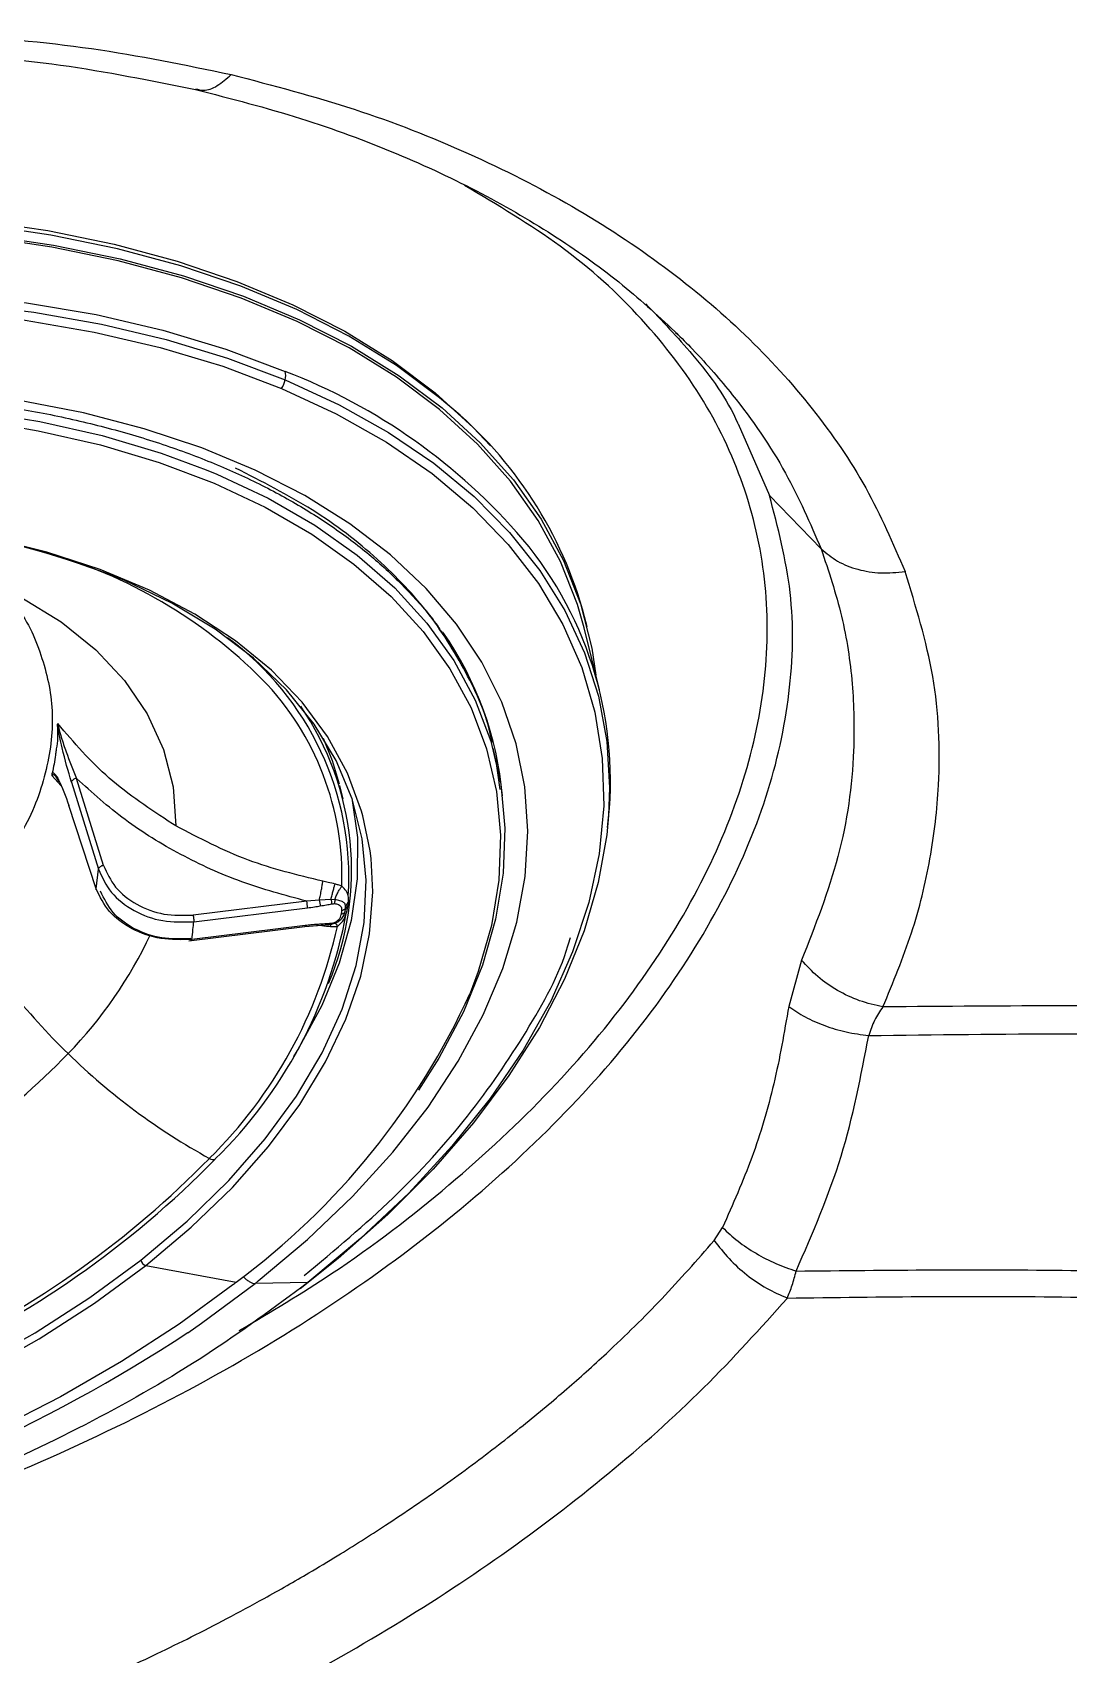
# Model space of a CAD drawing. Extents: x 939 to 1039, y 781 to 934.
# Drawn here: x 962.249 to 964.739, y 868.521 to 872.423 of the extents above; entities that cross this region are included whole.
import ezdxf

# ---------------------------------------------------------------- set-up
doc = ezdxf.new("R2010")
doc.units = 0
doc.header["$MEASUREMENT"] = 0
doc.layers.add('1', color=4, linetype='Continuous')

# ---------------------------------------------------------------- blocks, each defined once
blk = doc.blocks.new('Envoy')
at = {"layer": '1', "color": 3, "linetype": 'Continuous', "lineweight": 25}
for p, q in [((25.291, 72.3073), (25.3665, 72.1344)), ((25.4907, 72.0066), (25.3665, 72.1344)), ((24.9284, 71.8185), (24.9223, 71.8429)), ((24.958, 71.6674), (24.9208, 71.8166)), ((24.7112, 71.4888), (24.7026, 71.5268)), ((24.7083, 71.5018), (24.7184, 71.4274)), ((23.6425, 71.4607), (23.6632, 71.4372)), ((23.6426, 71.467), (23.6456, 71.4675)), ((23.6596, 71.4463), (23.6547, 71.4538)), ((23.6887, 71.4454), (23.7536, 71.236)), ((23.7658, 71.245), (23.701, 71.4544)), ((24.3419, 71.4049), (24.3337, 71.4376)), ((23.7483, 71.1883), (23.6827, 71.3892)), ((23.9397, 71.3402), (23.9313, 71.3452)), ((23.7483, 71.1883), (23.7536, 71.236)), ((23.7486, 71.1864), (23.7483, 71.1883)), ((24.2542, 71.1591), (23.9811, 71.1256)), ((23.9826, 71.1095), (24.2558, 71.1429)), ((24.2846, 71.1613), (24.2542, 71.1591)), ((24.3127, 71.1634), (24.2846, 71.1613)), ((24.3216, 71.1626), (24.3127, 71.1634)), ((23.9709, 71.0638), (24.25, 71.0979)), ((24.2509, 71.1003), (23.9779, 71.0669)), ((24.2499, 71.0979), (24.2802, 71.1007)), ((24.2799, 71.1007), (24.3078, 71.1027)), ((24.3076, 71.1026), (24.3155, 71.1038)), ((24.3106, 71.1036), (24.3114, 71.0982)), ((25.4438, 71.0172), (25.4128, 70.906)), ((25.2337, 70.343), (25.2537, 70.3739)), ((23.8673, 70.2823), (24.0846, 70.2424)), ((24.2573, 70.2417), (24.1301, 70.2392))]:
    blk.add_line(p, q, dxfattribs=at)
at = {"layer": '1', "color": 3, "linetype": 'Continuous', "lineweight": 25, "flags": 128}
for points in [[(24.5934, 72.3532), (24.5737, 72.3698), (24.4704, 72.4472), (24.3559, 72.5181), (24.2309, 72.5819), (24.096, 72.6384), (23.9519, 72.6873), (23.7995, 72.7283), (23.6396, 72.7612), (23.4729, 72.7858)], [(23.4655, 72.7966), (23.6317, 72.7721), (23.7911, 72.7393), (23.943, 72.6984), (24.0866, 72.6497), (24.2211, 72.5934), (24.3457, 72.5297), (24.4598, 72.4591), (24.5629, 72.3819), (24.6542, 72.2985), (24.696, 72.2539)], [(23.479, 72.7615), (23.6457, 72.7369), (23.8056, 72.704), (23.958, 72.663), (24.1021, 72.6141), (24.2369, 72.5575), (24.362, 72.4937), (24.4765, 72.4228), (24.5798, 72.3454), (24.6715, 72.2617), (24.751, 72.1723), (24.8178, 72.0777), (24.8717, 71.9782), (24.9124, 71.8745), (24.9396, 71.7672), (24.9492, 71.7028)], [(24.9208, 71.8166), (24.9048, 71.8725), (24.8643, 71.9758), (24.8105, 72.075), (24.7439, 72.1694), (24.6646, 72.2585), (24.5732, 72.3419), (24.4702, 72.4191), (24.3561, 72.4898), (24.2314, 72.5534), (24.0969, 72.6098), (23.9533, 72.6585), (23.8014, 72.6994), (23.6419, 72.7322), (23.4757, 72.7567)], [(20.5845, 71.8063), (20.7224, 71.9087), (20.8699, 72.0062), (21.0261, 72.0982), (21.1901, 72.1843), (21.361, 72.2639), (21.5378, 72.3367), (21.7197, 72.4022), (21.9054, 72.4601), (22.0941, 72.51), (22.2846, 72.5516), (22.476, 72.5848), (22.667, 72.6093), (22.8567, 72.625), (23.044, 72.6318), (23.2278, 72.6296), (23.4071, 72.6186), (23.581, 72.5986), (23.7484, 72.57), (23.9084, 72.5327), (24.0601, 72.4871), (24.2026, 72.4334)], [(23.4295, 72.5959), (23.5982, 72.5756), (23.7608, 72.547), (23.9162, 72.5102), (24.0637, 72.4655), (24.2025, 72.413)], [(20.6081, 71.771), (20.7448, 71.8724), (20.8909, 71.969), (21.0457, 72.0602), (21.2082, 72.1455), (21.3776, 72.2245), (21.5529, 72.2966), (21.7331, 72.3616), (21.9172, 72.4189), (22.1042, 72.4683), (22.293, 72.5096), (22.4826, 72.5425), (22.672, 72.5667), (22.8599, 72.5823), (23.0456, 72.589), (23.2277, 72.5869), (23.4055, 72.5759), (23.5777, 72.5562), (23.7436, 72.5278), (23.9022, 72.4909), (24.0525, 72.4457), (24.1938, 72.3924)], [(24.1379, 70.2454), (24.2564, 70.3454), (24.3643, 70.4488), (24.461, 70.5552), (24.5459, 70.6638), (24.6186, 70.774), (24.6786, 70.8853), (24.7255, 70.9969), (24.7591, 71.1082), (24.7792, 71.2185), (24.7856, 71.3272), (24.7784, 71.4337), (24.7575, 71.5373), (24.7231, 71.6375), (24.6754, 71.7335), (24.6147, 71.825), (24.5413, 71.9113), (24.4557, 71.992), (24.3583, 72.0665), (24.2498, 72.1344), (24.1307, 72.1954), (24.0018, 72.2491), (23.8637, 72.2951), (23.7174, 72.3333), (23.5637, 72.3633)], [(24.1938, 72.3924), (24.3252, 72.3314), (24.4461, 72.2629), (24.5557, 72.1875), (24.6534, 72.1054), (24.7387, 72.0172), (24.8111, 71.9234), (24.8702, 71.8244), (24.9156, 71.7208), (24.9472, 71.6133), (24.9647, 71.5023), (24.9681, 71.3886), (24.9573, 71.2727), (24.9324, 71.1554), (24.8934, 71.0372), (24.8408, 70.9188), (24.7746, 70.8009), (24.6954, 70.6842), (24.6035, 70.5693), (24.4994, 70.4568), (24.3839, 70.3474), (24.2573, 70.2417)], [(24.2025, 72.413), (24.3319, 72.3531), (24.4511, 72.2861), (24.5595, 72.2123), (24.6565, 72.1321), (24.7417, 72.046), (24.8145, 71.9544), (24.8746, 71.8578), (24.9217, 71.7567), (24.9554, 71.6517), (24.9757, 71.5433), (24.9824, 71.4321), (24.98, 71.3653)], [(20.8153, 71.6352), (20.9451, 71.7305), (21.0842, 71.821), (21.2316, 71.906), (21.3865, 71.9851), (21.5479, 72.0578), (21.7149, 72.1236), (21.8864, 72.1821), (22.0614, 72.233), (22.2387, 72.276), (22.4173, 72.3108), (22.5961, 72.3371), (22.7741, 72.3549), (22.95, 72.364), (23.1228, 72.3643), (23.2915, 72.3559), (23.455, 72.3388), (23.6124, 72.3131), (23.7626, 72.279), (23.9047, 72.2366), (24.0123, 72.1969)], [(23.5456, 72.3017), (23.609, 72.2902), (23.7583, 72.2563), (23.8996, 72.2142), (24.0319, 72.1642), (24.1546, 72.1065), (24.2668, 72.0417), (24.3678, 71.9699), (24.4571, 71.8918), (24.5341, 71.8077), (24.5983, 71.7182), (24.6493, 71.6239), (24.6868, 71.5252), (24.7105, 71.4229), (24.7204, 71.3175), (24.7164, 71.2098), (24.6984, 71.1002), (24.6667, 70.9896), (24.647, 70.9373)], [(24.0123, 72.1969), (24.0379, 72.1863), (24.1613, 72.1284), (24.2742, 72.0631), (24.3758, 71.9909), (24.4657, 71.9123), (24.5431, 71.8277), (24.6077, 71.7377), (24.659, 71.6428), (24.6967, 71.5435), (24.7206, 71.4406), (24.7305, 71.3346), (24.7265, 71.2261), (24.7084, 71.1159), (24.6765, 71.0047), (24.6308, 70.893), (24.5718, 70.7816), (24.5228, 70.7044)], [(24.3894, 71.3641), (24.3863, 71.3753), (24.352, 71.4672), (24.3042, 71.5547), (24.2432, 71.6373), (24.1693, 71.7143), (24.0832, 71.7853), (23.9854, 71.8496), (23.8767, 71.9069), (23.7579, 71.9567), (23.6297, 71.9987), (23.4932, 72.0325)], [(23.4729, 71.9348), (23.5674, 71.89), (23.6641, 71.8309), (23.7475, 71.7639), (23.8167, 71.6899), (23.8711, 71.6097), (23.9099, 71.5241), (23.9329, 71.4339), (23.9397, 71.3402)], [(23.8555, 70.2953), (23.9668, 70.3893), (24.0667, 70.4869), (24.1546, 70.5874), (24.2297, 70.6902), (24.2914, 70.7944), (24.3394, 70.8992), (24.3732, 71.0039), (24.3926, 71.1076), (24.3974, 71.2096), (24.3877, 71.309), (24.3634, 71.4053), (24.3248, 71.4975), (24.2721, 71.5851), (24.2058, 71.6673), (24.1263, 71.7435), (24.0343, 71.8133), (23.9304, 71.8759), (23.8155, 71.9311)], [(24.3329, 71.4408), (24.3163, 71.4964), (24.2949, 71.5504)], [(24.363, 71.4065), (24.376, 71.3118), (24.3754, 71.2129), (24.3609, 71.1121), (24.3326, 71.0102), (24.2908, 70.9079), (24.2356, 70.8059), (24.2229, 70.7854)], [(24.98, 71.3653), (24.9755, 71.3187), (24.955, 71.2037), (24.921, 71.0877), (24.8738, 70.9713), (24.8135, 70.8551), (24.7405, 70.7399), (24.6551, 70.6261), (24.5579, 70.5144), (24.4493, 70.4054), (24.33, 70.2996), (24.2382, 70.2262)], [(24.4089, 71.2619), (24.4067, 71.2799), (24.3894, 71.3641)], [(23.8673, 70.2823), (23.9769, 70.3746), (24.0756, 70.4705), (24.1627, 70.5692), (24.2375, 70.6702), (24.2997, 70.7725), (24.3486, 70.8755), (24.384, 70.9785), (24.4055, 71.0808), (24.4131, 71.1814), (24.4089, 71.2619)], [(21.1155, 69.8054), (21.2427, 69.7583), (21.3792, 69.7196), (21.524, 69.6897), (21.6759, 69.6688), (21.8339, 69.657), (21.9967, 69.6545), (22.1631, 69.6612), (22.3318, 69.677), (22.5015, 69.702), (22.671, 69.7358), (22.8389, 69.7783), (23.0039, 69.829), (23.1649, 69.8877), (23.3206, 69.9539), (23.4698, 70.027), (23.6113, 70.1065), (23.7442, 70.1918), (23.8673, 70.2823)], [(21.1224, 69.8217), (21.2487, 69.7749), (21.3843, 69.7365), (21.5281, 69.7068), (21.679, 69.6861), (21.8359, 69.6743), (21.9976, 69.6718), (22.1629, 69.6784), (22.3304, 69.6942), (22.499, 69.719), (22.6673, 69.7526), (22.8341, 69.7948), (22.998, 69.8452), (23.1579, 69.9035), (23.3125, 69.9691), (23.4607, 70.0418), (23.6013, 70.1207), (23.7332, 70.2055), (23.8555, 70.2953)], [(24.0766, 70.2361), (23.9476, 70.1414), (23.8094, 70.0515), (23.6628, 69.967), (23.5088, 69.8884)], [(23.9682, 70.121), (24.0011, 70.1437), (24.1301, 70.2392)]]:
    blk.add_lwpolyline(points, dxfattribs=at)
at = {"layer": '1', "color": 3, "linetype": 'Continuous', "lineweight": 25}
for centre, radius, start, end in [((24.1581, 72.4234), 0.0456, 346.8624, 12.649), ((23.6891, 71.1016), 1.4273, 40.5354, 68.9135), ((24.1436, 72.4258), 0.0603, 326.3813, 347.7818), ((23.9629, 71.5856), 0.9933, 15.0093, 50.5984), ((23.0079, 69.8889), 2.1963, 68.661, 91.1989), ((24.0773, 71.4482), 0.9071, 352.8816, 39.8359), ((23.2986, 70.842), 1.2017, 45.0527, 74.1796), ((23.1563, 70.3822), 1.6833, 66.9473, 67.2583), ((23.9214, 71.3431), 0.8062, 4.9289, 35.0493), ((23.6426, 71.2173), 0.713, 356.3715, 53.7456), ((23.6588, 71.2192), 0.6803, 357.947, 44.0853), ((23.664, 71.2332), 0.6981, 337.0782, 34.4097), ((24.2002, 71.1459), 0.0557, 356.9087, 13.6943), ((23.6408, 71.2313), 0.7174, 353.3085, 354.0615), ((24.7379, 71.8872), 1.522, 210.1566, 226.0102), ((23.2305, 71.3397), 1.1238, 314.6643, 347.5919), ((23.2554, 71.3334), 1.1129, 314.4401, 349.4315), ((24.2486, 71.0998), 0.00235, 306.5837, 12.0693), ((22.9315, 71.5198), 1.0445, 315.8467, 335.0482), ((23.0202, 71.6788), 1.7878, 306.5413, 335.4984), ((22.3512, 72.0899), 1.858, 296.0083, 315.6985), ((24.769, 71.9048), 1.5563, 225.636, 241.2494), ((22.3483, 72.1932), 2.3624, 294.4065, 315.5463), ((22.3679, 72.1569), 2.3117, 295.2922, 315.6311), ((24.0291, 70.5533), 0.0156, 236.2637, 290.7476), ((23.8746, 70.3007), 0.0198, 195.6235, 248.418), ((22.5776, 72.1565), 2.4362, 307.9727, 308.2132), ((22.8579, 71.8574), 2.0584, 308.1739, 308.452), ((21.8401, 73.3677), 3.8819, 266.908, 303.2437)]:
    blk.add_arc(centre, radius, start, end, dxfattribs=at)
for points, knots in [([(21.9268, 73.0692), (22.0469, 73.1009), (22.2882, 73.1646), (22.6558, 73.2209), (23.0235, 73.2495), (23.3863, 73.2468), (23.7402, 73.216), (23.962, 73.1703), (24.0727, 73.1475)], [0, 0, 0, 0, 0.164341, 0.330168, 0.497086, 0.664681, 0.832484, 1, 1, 1, 1]), ([(21.9281, 73.0318), (22.0415, 73.0617), (22.2706, 73.1221), (22.6211, 73.1767), (22.9743, 73.2056), (23.3244, 73.2044), (23.6666, 73.1761), (23.8801, 73.1329), (23.987, 73.1113)], [0, 0, 0, 0, 0.160721, 0.324649, 0.491201, 0.659731, 0.829551, 1, 1, 1, 1]), ([(23.9875, 73.1133), (23.9936, 73.1116), (24.0096, 73.107), (24.0393, 73.1177), (24.0616, 73.1376), (24.0727, 73.1475)], [0, 0, 0, 0, 0.234006, 0.617, 1, 1, 1, 1]), ([(24.0727, 73.1475), (24.1726, 73.1213), (24.372, 73.0689), (24.6455, 72.9609), (24.8958, 72.8338), (25.1186, 72.6873), (25.3123, 72.524), (25.474, 72.3457), (25.6053, 72.1552), (25.6634, 72.0196), (25.6925, 71.9518)], [0, 0, 0, 0, 0.126178, 0.252013, 0.377448, 0.502476, 0.627142, 0.75154, 0.875782, 1, 1, 1, 1]), ([(23.9871, 73.1113), (24.0725, 73.0894), (24.2409, 73.0461), (24.4698, 72.9606), (24.676, 72.8642), (24.8573, 72.7575), (25.0161, 72.6439), (25.104, 72.562), (25.1473, 72.5217)], [0, 0, 0, 0, 0.17843, 0.352153, 0.521126, 0.685371, 0.844956, 1, 1, 1, 1]), ([(24.0922, 70.126), (24.1675, 70.1709), (24.35, 70.2798), (24.6017, 70.4745), (24.8465, 70.7023), (25.0472, 70.9414), (25.2018, 71.1869), (25.3073, 71.4347), (25.3619, 71.6805), (25.3648, 71.9202), (25.3158, 72.1496), (25.216, 72.365), (25.0661, 72.5619), (24.875, 72.7376), (24.713, 72.8333), (24.6335, 72.8803)], [0, 0, 0, 0, 0.05548, 0.134432, 0.213384, 0.292335, 0.371287, 0.450239, 0.529191, 0.608143, 0.687095, 0.766046, 0.844998, 0.92395, 1, 1, 1, 1]), ([(25.0693, 72.5956), (25.1078, 72.5554), (25.194, 72.4654), (25.2649, 72.3671), (25.2907, 72.308), (25.291, 72.3073)], [0, 0, 0, 0, 0.4441512, 0.9934962, 1, 1, 1, 1]), ([(25.1411, 72.5271), (25.1548, 72.5138), (25.1868, 72.4823), (25.232, 72.4321), (25.3128, 72.3351), (25.4088, 72.1962), (25.4642, 72.0679), (25.4907, 72.0066)], [0, 0, 0, 0, 0.0853986, 0.2009497, 0.3082272, 0.6693155, 1, 1, 1, 1]), ([(20.7923, 71.6436), (20.8128, 71.6594), (20.8721, 71.7053), (20.9769, 71.7784), (21.1088, 71.8612), (21.248, 71.9392), (21.3935, 72.0121), (21.5447, 72.0794), (21.7006, 72.1408), (21.8606, 72.196), (22.0236, 72.2446), (22.1889, 72.2864), (22.3556, 72.3211), (22.5227, 72.3487), (22.6894, 72.3688), (22.8547, 72.3815), (23.0178, 72.3866), (23.1778, 72.3842), (23.3338, 72.3743), (23.485, 72.3569), (23.6306, 72.3322), (23.7697, 72.3003), (23.9017, 72.2614), (24.0259, 72.2157), (24.1415, 72.1635), (24.2481, 72.1052), (24.345, 72.041), (24.4321, 71.9715), (24.5075, 71.8964), (24.5563, 71.8409), (24.5765, 71.8093), (24.5788, 71.8057)], [0, 0, 0, 0, 0.018978, 0.05511, 0.091258, 0.127417, 0.163585, 0.199761, 0.235944, 0.272133, 0.308326, 0.34452, 0.380715, 0.416908, 0.453096, 0.489279, 0.525453, 0.561618, 0.597772, 0.633913, 0.670041, 0.706156, 0.742259, 0.778353, 0.814445, 0.85054, 0.886653, 0.922802, 0.959014, 0.995317, 1, 1, 1, 1]), ([(24.6993, 71.5398), (24.6992, 71.5405), (24.6915, 71.5969), (24.6441, 71.7016), (24.5551, 71.8502), (24.4283, 71.984), (24.2736, 72.1037), (24.1466, 72.1683), (24.0831, 72.2007)], [0, 0, 0, 0, 0.002184, 0.201747, 0.401309, 0.600874, 0.800437, 1, 1, 1, 1]), ([(22.9211, 69.5652), (23.0521, 69.6047), (23.3142, 69.6838), (23.6879, 69.8379), (24.0393, 70.0147), (24.3615, 70.214), (24.6492, 70.4317), (24.8974, 70.6641), (25.1019, 70.9073), (25.2591, 71.1571), (25.3667, 71.4093), (25.4215, 71.6593), (25.4273, 71.904), (25.3868, 72.0576), (25.3665, 72.1344)], [0, 0, 0, 0, 0.083334, 0.166667, 0.25, 0.333333, 0.416667, 0.5, 0.583333, 0.666667, 0.75, 0.833333, 0.916667, 1, 1, 1, 1]), ([(25.4907, 72.0066), (25.5087, 71.9527), (25.5442, 71.8464), (25.5686, 71.6835), (25.5726, 71.4909), (25.5422, 71.2675), (25.4764, 71.1002), (25.4438, 71.0172)], [0, 0, 0, 0, 0.170014, 0.335958, 0.497773, 0.750965, 1, 1, 1, 1]), ([(25.4907, 72.0066), (25.5032, 71.996), (25.5284, 71.9748), (25.5783, 71.9556), (25.6338, 71.9462), (25.6729, 71.95), (25.6925, 71.9518)], [0, 0, 0, 0, 0.249994, 0.499998, 0.749998, 1, 1, 1, 1]), ([(25.6392, 70.9045), (25.6637, 70.9637), (25.7127, 71.082), (25.7561, 71.2607), (25.7799, 71.4674), (25.7701, 71.7009), (25.7183, 71.8683), (25.6925, 71.9518)], [0, 0, 0, 0, 0.168152, 0.335583, 0.502387, 0.751571, 1, 1, 1, 1]), ([(23.5353, 71.8887), (23.538, 71.8861), (23.5768, 71.8482), (23.6167, 71.7599), (23.6493, 71.6273), (23.6362, 71.4853), (23.586, 71.3402), (23.5198, 71.2454), (23.4867, 71.1979)], [0, 0, 0, 0, 0.0149064, 0.2119256, 0.4089438, 0.6059626, 0.8029811, 1, 1, 1, 1]), ([(23.6552, 71.5826), (23.6552, 71.5822), (23.6552, 71.5794), (23.6549, 71.5601), (23.6572, 71.5443), (23.6523, 71.5251), (23.6523, 71.525), (23.6522, 71.5247), (23.6521, 71.5235), (23.6515, 71.5187), (23.6492, 71.4998), (23.6455, 71.4815), (23.6426, 71.467)], [0, 0, 0, 0, 0.009274, 0.074837, 0.50048, 0.50055, 0.501128, 0.502735, 0.508839, 0.532662, 0.626648, 1, 1, 1, 1]), ([(23.6552, 71.5826), (23.6552, 71.5834), (23.6553, 71.5849), (23.6559, 71.5856), (23.6562, 71.586)], [0, 0, 0, 0, 0.514804, 1, 1, 1, 1]), ([(23.6887, 71.4454), (23.681, 71.472), (23.6709, 71.507), (23.6609, 71.5514), (23.6569, 71.5705), (23.6557, 71.5789), (23.6552, 71.5826)], [0, 0, 0, 0, 0.62076, 0.818083, 0.919054, 1, 1, 1, 1]), ([(23.9313, 71.3452), (23.8784, 71.38), (23.7726, 71.4496), (23.695, 71.5405), (23.6562, 71.586)], [0, 0, 0, 0, 0.500069, 1, 1, 1, 1]), ([(23.6562, 71.586), (23.6563, 71.5851), (23.6564, 71.5833), (23.6574, 71.5782), (23.6599, 71.568), (23.6661, 71.547), (23.6797, 71.5064), (23.6925, 71.4752), (23.701, 71.4544)], [0, 0, 0, 0, 0.025976, 0.053007, 0.111394, 0.235199, 0.490344, 1, 1, 1, 1]), ([(23.6425, 71.4607), (23.6424, 71.4619), (23.6421, 71.4642), (23.6424, 71.466), (23.6426, 71.467)], [0, 0, 0, 0, 0.4847279, 1, 1, 1, 1]), ([(23.6547, 71.4538), (23.6543, 71.4544), (23.6518, 71.4583), (23.6483, 71.4618), (23.6448, 71.4634), (23.6432, 71.4627), (23.6427, 71.4614), (23.6425, 71.4607)], [0, 0, 0, 0, 0.081231, 0.564823, 0.792844, 0.898395, 1, 1, 1, 1]), ([(23.6456, 71.4675), (23.6469, 71.4664), (23.651, 71.4631), (23.6638, 71.441), (23.6745, 71.4115), (23.6827, 71.3892)], [0, 0, 0, 0, 0.107143, 0.32305, 1, 1, 1, 1]), ([(23.701, 71.4544), (23.6994, 71.454), (23.6964, 71.4532), (23.6924, 71.451), (23.6895, 71.4482), (23.689, 71.4463), (23.6887, 71.4454)], [0, 0, 0, 0, 0.25001, 0.500029, 0.750059, 1, 1, 1, 1]), ([(24.2542, 71.1591), (24.2015, 71.1732), (24.0961, 71.2015), (23.9494, 71.269), (23.8141, 71.3519), (23.7387, 71.4202), (23.701, 71.4544)], [0, 0, 0, 0, 0.249337, 0.499134, 0.749362, 1, 1, 1, 1]), ([(24.293, 71.2068), (24.2322, 71.2216), (24.1074, 71.2522), (23.9966, 71.3103), (23.9397, 71.3402)], [0, 0, 0, 0, 0.4869971, 1, 1, 1, 1]), ([(23.7658, 71.245), (23.7643, 71.2446), (23.7613, 71.2438), (23.7573, 71.2416), (23.7544, 71.2388), (23.7538, 71.2369), (23.7536, 71.236)], [0, 0, 0, 0, 0.249995, 0.4999995, 0.7500114, 1, 1, 1, 1]), ([(23.7536, 71.236), (23.7625, 71.2166), (23.7803, 71.1778), (23.837, 71.1338), (23.9077, 71.1073), (23.9576, 71.1087), (23.9826, 71.1095)], [0, 0, 0, 0, 0.249996, 0.499758, 0.749174, 1, 1, 1, 1]), ([(23.7658, 71.2449), (23.774, 71.2269), (23.7905, 71.1904), (23.8438, 71.1489), (23.9105, 71.1235), (23.9576, 71.1249), (23.9811, 71.1256)], [0, 0, 0, 0, 0.2470722, 0.4975771, 0.7492952, 1, 1, 1, 1]), ([(23.9779, 71.0669), (23.953, 71.0662), (23.9031, 71.0647), (23.8323, 71.0899), (23.7753, 71.1322), (23.7573, 71.1696), (23.7483, 71.1883)], [0, 0, 0, 0, 0.249999, 0.499768, 0.749182, 1, 1, 1, 1]), ([(23.9749, 71.0689), (23.9517, 71.0681), (23.905, 71.0665), (23.8384, 71.0902), (23.7843, 71.1297), (23.7674, 71.1651), (23.759, 71.1827)], [0, 0, 0, 0, 0.247059, 0.497562, 0.749286, 1, 1, 1, 1]), ([(24.2846, 71.1613), (24.2855, 71.1654), (24.2873, 71.1737), (24.2899, 71.1868), (24.2919, 71.1986), (24.2927, 71.2041), (24.293, 71.2068)], [0, 0, 0, 0, 0.251091, 0.510623, 0.764585, 1, 1, 1, 1]), ([(24.3225, 71.2001), (24.317, 71.2015), (24.3072, 71.2038), (24.2974, 71.2059), (24.293, 71.2068)], [0, 0, 0, 0, 0.558909, 1, 1, 1, 1]), ([(24.3127, 71.1634), (24.3136, 71.1669), (24.3153, 71.174), (24.3179, 71.1843), (24.3204, 71.1935), (24.3218, 71.198), (24.3225, 71.2001)], [0, 0, 0, 0, 0.250153, 0.506687, 0.759641, 1, 1, 1, 1]), ([(24.3216, 71.1626), (24.3228, 71.1658), (24.3253, 71.1723), (24.3298, 71.1813), (24.3344, 71.1893), (24.3373, 71.193), (24.3387, 71.1948)], [0, 0, 0, 0, 0.249601, 0.505281, 0.758134, 1, 1, 1, 1]), ([(24.3387, 71.1948), (24.3358, 71.1959), (24.3305, 71.198), (24.3249, 71.1995), (24.3225, 71.2001)], [0, 0, 0, 0, 0.5604586, 1, 1, 1, 1]), ([(24.3542, 71.1722), (24.353, 71.176), (24.3508, 71.183), (24.3426, 71.1911), (24.3387, 71.1948)], [0, 0, 0, 0, 0.536265, 1, 1, 1, 1]), ([(24.3544, 71.1571), (24.3546, 71.1597), (24.355, 71.1652), (24.3545, 71.1698), (24.3542, 71.1722)], [0, 0, 0, 0, 0.48697, 1, 1, 1, 1]), ([(24.2558, 71.1429), (24.2615, 71.1436), (24.2718, 71.145), (24.2822, 71.1468), (24.2867, 71.1476)], [0, 0, 0, 0, 0.559958, 1, 1, 1, 1]), ([(24.2846, 71.1613), (24.2849, 71.1601), (24.2854, 71.1576), (24.286, 71.1537), (24.2865, 71.1501), (24.2866, 71.1484), (24.2867, 71.1476)], [0, 0, 0, 0, 0.243127, 0.500074, 0.75691, 1, 1, 1, 1]), ([(24.2867, 71.1476), (24.2918, 71.1485), (24.3009, 71.1501), (24.3101, 71.1517), (24.3141, 71.1524)], [0, 0, 0, 0, 0.560011, 1, 1, 1, 1]), ([(24.3127, 71.1634), (24.3129, 71.1623), (24.3133, 71.1603), (24.3137, 71.1572), (24.314, 71.1544), (24.3141, 71.153), (24.3141, 71.1524)], [0, 0, 0, 0, 0.245387, 0.499994, 0.754631, 1, 1, 1, 1]), ([(24.3141, 71.1524), (24.3153, 71.1525), (24.3174, 71.1528), (24.3195, 71.1529), (24.3204, 71.153)], [0, 0, 0, 0, 0.5598, 1, 1, 1, 1]), ([(24.3151, 71.1043), (24.3198, 71.1056), (24.3292, 71.1081), (24.3393, 71.1172), (24.3451, 71.1267), (24.346, 71.1321), (24.3465, 71.1347)], [0, 0, 0, 0, 0.269926, 0.529706, 0.77367, 1, 1, 1, 1]), ([(24.3216, 71.1626), (24.3216, 71.1617), (24.3216, 71.1598), (24.3214, 71.1572), (24.321, 71.1548), (24.3206, 71.1536), (24.3204, 71.153)], [0, 0, 0, 0, 0.246515, 0.500013, 0.75364, 1, 1, 1, 1]), ([(24.3204, 71.153), (24.3224, 71.1529), (24.3263, 71.1528), (24.3314, 71.1509), (24.3358, 71.1477), (24.3383, 71.1428), (24.3383, 71.1387), (24.3382, 71.1366)], [0, 0, 0, 0, 0.150708, 0.314275, 0.49607, 0.733778, 1, 1, 1, 1]), ([(24.3475, 71.144), (24.3476, 71.1463), (24.3477, 71.1512), (24.3435, 71.1565), (24.3348, 71.1599), (24.326, 71.1617), (24.3216, 71.1626)], [0, 0, 0, 0, 0.228145, 0.472287, 0.731048, 1, 1, 1, 1]), ([(24.3382, 71.1366), (24.3381, 71.1348), (24.3377, 71.1317), (24.3374, 71.1287), (24.3372, 71.1273)], [0, 0, 0, 0, 0.5599277, 1, 1, 1, 1]), ([(24.3465, 71.1347), (24.3462, 71.1338), (24.3457, 71.1319), (24.3435, 71.1297), (24.3406, 71.128), (24.3383, 71.1275), (24.3372, 71.1273)], [0, 0, 0, 0, 0.244163, 0.500057, 0.755894, 1, 1, 1, 1]), ([(24.3475, 71.144), (24.3473, 71.1431), (24.3467, 71.1412), (24.3445, 71.139), (24.3417, 71.1372), (24.3394, 71.1368), (24.3382, 71.1366)], [0, 0, 0, 0, 0.244065, 0.499979, 0.755755, 1, 1, 1, 1]), ([(24.3465, 71.1347), (24.3473, 71.1373), (24.3486, 71.142), (24.3519, 71.146), (24.3533, 71.1477)], [0, 0, 0, 0, 0.560615, 1, 1, 1, 1]), ([(24.3465, 71.1347), (24.3467, 71.1364), (24.3471, 71.1395), (24.3474, 71.1426), (24.3475, 71.144)], [0, 0, 0, 0, 0.5599388, 1, 1, 1, 1]), ([(24.3475, 71.144), (24.3483, 71.1466), (24.3497, 71.1514), (24.3529, 71.1553), (24.3544, 71.1571)], [0, 0, 0, 0, 0.56016, 1, 1, 1, 1]), ([(24.3494, 71.1293), (24.3503, 71.1325), (24.3522, 71.139), (24.3529, 71.1448), (24.3533, 71.1477)], [0, 0, 0, 0, 0.4924, 1, 1, 1, 1]), ([(23.9779, 71.0669), (23.979, 71.0749), (23.9809, 71.0891), (23.9821, 71.1032), (23.9826, 71.1095)], [0, 0, 0, 0, 0.55999, 1, 1, 1, 1]), ([(23.9811, 71.1256), (23.9814, 71.1243), (23.982, 71.1217), (23.9825, 71.117), (23.9828, 71.1126), (23.9827, 71.1105), (23.9826, 71.1095)], [0, 0, 0, 0, 0.249976, 0.499997, 0.749942, 1, 1, 1, 1]), ([(24.2817, 71.1032), (24.276, 71.1027), (24.2657, 71.102), (24.2554, 71.1008), (24.2509, 71.1003)], [0, 0, 0, 0, 0.559954, 1, 1, 1, 1]), ([(24.2781, 71.1032), (24.2784, 71.1025), (24.279, 71.1011), (24.28, 71.1005), (24.281, 71.1011), (24.2814, 71.1025), (24.2817, 71.1032)], [0, 0, 0, 0, 0.243117, 0.500028, 0.756967, 1, 1, 1, 1]), ([(24.3089, 71.1051), (24.3038, 71.1047), (24.2947, 71.104), (24.2857, 71.1034), (24.2817, 71.1032)], [0, 0, 0, 0, 0.5600339, 1, 1, 1, 1]), ([(24.288, 71.1013), (24.2914, 71.1007), (24.2992, 71.0994), (24.307, 71.0986), (24.3114, 71.0982)], [0, 0, 0, 0, 0.434837, 1, 1, 1, 1]), ([(24.3062, 71.1036), (24.3065, 71.1033), (24.307, 71.1026), (24.3078, 71.1026), (24.3084, 71.1033), (24.3088, 71.1045), (24.3089, 71.1051)], [0, 0, 0, 0, 0.245359, 0.499956, 0.754681, 1, 1, 1, 1]), ([(24.3152, 71.106), (24.3141, 71.1058), (24.312, 71.1053), (24.3098, 71.1051), (24.3089, 71.1051)], [0, 0, 0, 0, 0.55972, 1, 1, 1, 1]), ([(24.3114, 71.0982), (24.3145, 71.098), (24.3202, 71.0976), (24.3256, 71.098), (24.328, 71.0982)], [0, 0, 0, 0, 0.558954, 1, 1, 1, 1]), ([(24.3152, 71.106), (24.3173, 71.1066), (24.3216, 71.1077), (24.3273, 71.111), (24.3322, 71.1153), (24.336, 71.1209), (24.3368, 71.125), (24.3372, 71.1273)], [0, 0, 0, 0, 0.155733, 0.323775, 0.504788, 0.726744, 1, 1, 1, 1]), ([(24.3154, 71.1038), (24.3154, 71.1038), (24.3155, 71.1039), (24.3154, 71.1052), (24.3152, 71.106)], [0, 0, 0, 0, 0.394251, 1, 1, 1, 1]), ([(24.3203, 71.1065), (24.3207, 71.1065), (24.3222, 71.1065), (24.3249, 71.1038), (24.327, 71.1001), (24.328, 71.0982)], [0, 0, 0, 0, 0.158433, 0.588563, 1, 1, 1, 1]), ([(24.328, 71.0982), (24.3327, 71.1022), (24.3428, 71.1107), (24.3471, 71.1228), (24.3494, 71.1293)], [0, 0, 0, 0, 0.463731, 1, 1, 1, 1]), ([(23.9779, 71.0669), (23.9778, 71.0661), (23.9775, 71.0646), (23.9767, 71.0643), (23.9758, 71.0657), (23.9752, 71.0678), (23.9749, 71.0689)], [0, 0, 0, 0, 0.25006, 0.50006, 0.750051, 1, 1, 1, 1]), ([(24.2481, 70.2583), (24.3217, 70.3198), (24.4688, 70.4429), (24.6472, 70.641), (24.7856, 70.8444), (24.8653, 70.9895), (24.8862, 71.0647), (24.888, 71.0715)], [0, 0, 0, 0, 0.244017, 0.488035, 0.732054, 0.97607, 1, 1, 1, 1]), ([(25.6392, 70.9045), (25.6204, 70.9088), (25.5827, 70.9175), (25.5293, 70.9432), (25.4809, 70.9762), (25.4562, 71.0035), (25.4438, 71.0172)], [0, 0, 0, 0, 0.250002, 0.499999, 0.750008, 1, 1, 1, 1]), ([(25.4128, 70.906), (25.4021, 70.8436), (25.381, 70.7205), (25.328, 70.542), (25.2784, 70.4297), (25.2537, 70.3739)], [0, 0, 0, 0, 0.3416306, 0.6726389, 1, 1, 1, 1]), ([(25.4128, 70.906), (25.4255, 70.8972), (25.4509, 70.8796), (25.4986, 70.8588), (25.5506, 70.8431), (25.587, 70.8382), (25.6051, 70.8358)], [0, 0, 0, 0, 0.2500014, 0.5000014, 0.7499997, 1, 1, 1, 1]), ([(25.6392, 70.9045), (25.632, 70.8942), (25.6179, 70.8741), (25.6093, 70.8484), (25.6051, 70.8358)], [0, 0, 0, 0, 0.507846, 1, 1, 1, 1]), ([(26.5318, 70.904), (26.3829, 70.9055), (26.0853, 70.9085), (25.7878, 70.9058), (25.6392, 70.9045)], [0, 0, 0, 0, 0.500534, 1, 1, 1, 1]), ([(25.4308, 70.2692), (25.4702, 70.3604), (25.5495, 70.5434), (25.5865, 70.738), (25.6051, 70.8358)], [0, 0, 0, 0, 0.497991, 1, 1, 1, 1]), ([(25.6051, 70.8358), (25.765, 70.8378), (26.0852, 70.8419), (26.4054, 70.8382), (26.5657, 70.8364)], [0, 0, 0, 0, 0.499417, 1, 1, 1, 1]), ([(25.2537, 70.3739), (25.2657, 70.3627), (25.2896, 70.3404), (25.3337, 70.3112), (25.3812, 70.2863), (25.4142, 70.2749), (25.4307, 70.2692)], [0, 0, 0, 0, 0.2499996, 0.4999988, 0.7499979, 1, 1, 1, 1]), ([(19.2135, 70.0727), (19.2342, 70.0328), (19.2741, 69.9555), (19.3565, 69.8428), (19.4527, 69.7338), (19.5774, 69.6159), (19.7343, 69.4915), (19.931, 69.3626), (20.103, 69.2692), (20.2372, 69.2055), (20.3242, 69.167), (20.4194, 69.1283), (20.5164, 69.0921), (20.6169, 69.0579), (20.7103, 69.0291), (20.8143, 68.9999), (20.9233, 68.9726), (21.0367, 68.9481), (21.1468, 68.9275), (21.2517, 68.9108), (21.3658, 68.896), (21.4806, 68.8843), (21.598, 68.8757), (21.7122, 68.8706), (21.8673, 68.8679), (22.0643, 68.8725), (22.306, 68.8914), (22.5493, 68.9237), (22.7918, 68.9691), (23.0356, 69.028), (23.2723, 69.0982), (23.5106, 69.182), (23.6893, 69.255), (23.8188, 69.3131), (23.8967, 69.3497), (23.9787, 69.3899), (24.0645, 69.4341), (24.1412, 69.4756), (24.2065, 69.5124), (24.2653, 69.5465), (24.3447, 69.5943), (24.4542, 69.6636), (24.5616, 69.737), (24.6511, 69.8021), (24.7145, 69.8503), (24.7735, 69.8969), (24.8282, 69.9418), (24.8788, 69.9849), (24.9274, 70.0278), (25.0057, 70.0995), (25.1123, 70.2039), (25.1927, 70.296), (25.2337, 70.343)], [0, 0, 0, 0, 0.033378, 0.064657, 0.096586, 0.128198, 0.169514, 0.21043, 0.252351, 0.266272, 0.281077, 0.296768, 0.31335, 0.327575, 0.343643, 0.355809, 0.373859, 0.391111, 0.404048, 0.419859, 0.434254, 0.450263, 0.465709, 0.480588, 0.494898, 0.525751, 0.55607, 0.586686, 0.617892, 0.648244, 0.680286, 0.710143, 0.74314, 0.753415, 0.764437, 0.776205, 0.788718, 0.801976, 0.810345, 0.81828, 0.828922, 0.847318, 0.870517, 0.882195, 0.893354, 0.903994, 0.914116, 0.92372, 0.932806, 0.942476, 0.970649, 1, 1, 1, 1]), ([(25.2337, 70.343), (25.2451, 70.3281), (25.2678, 70.2983), (25.3114, 70.2592), (25.3593, 70.2261), (25.3928, 70.2116), (25.4096, 70.2043)], [0, 0, 0, 0, 0.250001, 0.499999, 0.750003, 1, 1, 1, 1]), ([(25.4308, 70.2692), (25.6508, 70.2716), (26.0909, 70.2764), (26.5307, 70.2587), (26.7507, 70.2498)], [0, 0, 0, 0, 0.499957, 1, 1, 1, 1]), ([(24.2573, 70.2417), (24.1775, 70.1825), (24.0178, 70.0641), (23.7427, 69.906), (23.4475, 69.7659), (23.1343, 69.6473), (22.8093, 69.5518), (22.4778, 69.4812), (22.1455, 69.4367), (21.8183, 69.4193), (21.5008, 69.4282), (21.2024, 69.4671), (21.0072, 69.5036), (20.9209, 69.5337), (20.9189, 69.5344)], [0, 0, 0, 0, 0.090713, 0.181426, 0.27214, 0.362853, 0.453566, 0.544279, 0.634992, 0.725705, 0.816418, 0.907132, 0.997845, 1, 1, 1, 1]), ([(24.1018, 70.2565), (24.1025, 70.2556), (24.1052, 70.2524), (24.1106, 70.2478), (24.1174, 70.2431), (24.1241, 70.24), (24.1281, 70.2395), (24.1301, 70.2392)], [0, 0, 0, 0, 0.081483, 0.311133, 0.540767, 0.770391, 1, 1, 1, 1]), ([(25.4095, 70.2043), (25.4136, 70.2145), (25.4216, 70.2347), (25.4277, 70.2578), (25.4307, 70.2692)], [0, 0, 0, 0, 0.502091, 1, 1, 1, 1]), ([(19.07, 69.9014), (19.0978, 69.8466), (19.153, 69.7379), (19.2778, 69.5816), (19.4304, 69.4319), (19.6115, 69.2901), (19.8183, 69.1576), (20.0489, 69.0362), (20.3011, 68.9282), (20.5726, 68.8356), (20.8616, 68.7605), (21.1659, 68.7048), (21.4837, 68.6703), (21.8125, 68.6585), (22.1498, 68.6706), (22.4923, 68.7072), (22.8364, 68.7684), (23.1782, 68.8535), (23.5138, 68.9612), (23.8397, 69.09), (24.1528, 69.2382), (24.4499, 69.4039), (24.7279, 69.5852), (24.9829, 69.7804), (25.2148, 69.9868), (25.3445, 70.1316), (25.4096, 70.2043)], [0, 0, 0, 0, 0.04291, 0.085247, 0.127068, 0.168459, 0.209513, 0.250314, 0.29091, 0.331337, 0.371683, 0.412052, 0.452537, 0.493225, 0.534177, 0.575417, 0.616932, 0.658675, 0.700589, 0.742672, 0.784979, 0.827517, 0.870274, 0.913264, 0.956506, 1, 1, 1, 1]), ([(25.4095, 70.2043), (25.6365, 70.2073), (26.0906, 70.2133), (26.5443, 70.1935), (26.7711, 70.1836)], [0, 0, 0, 0, 0.4999209, 1, 1, 1, 1])]:
    blk.add_open_spline(points, degree=3, knots=knots, dxfattribs=at)

msp = doc.modelspace()

# ---------------------------------------------------------------- block references
at = {"layer": '1'}
msp.add_blockref('Envoy', (938.6538, 799.1744), dxfattribs=at)

doc.saveas('drawing.dxf')
